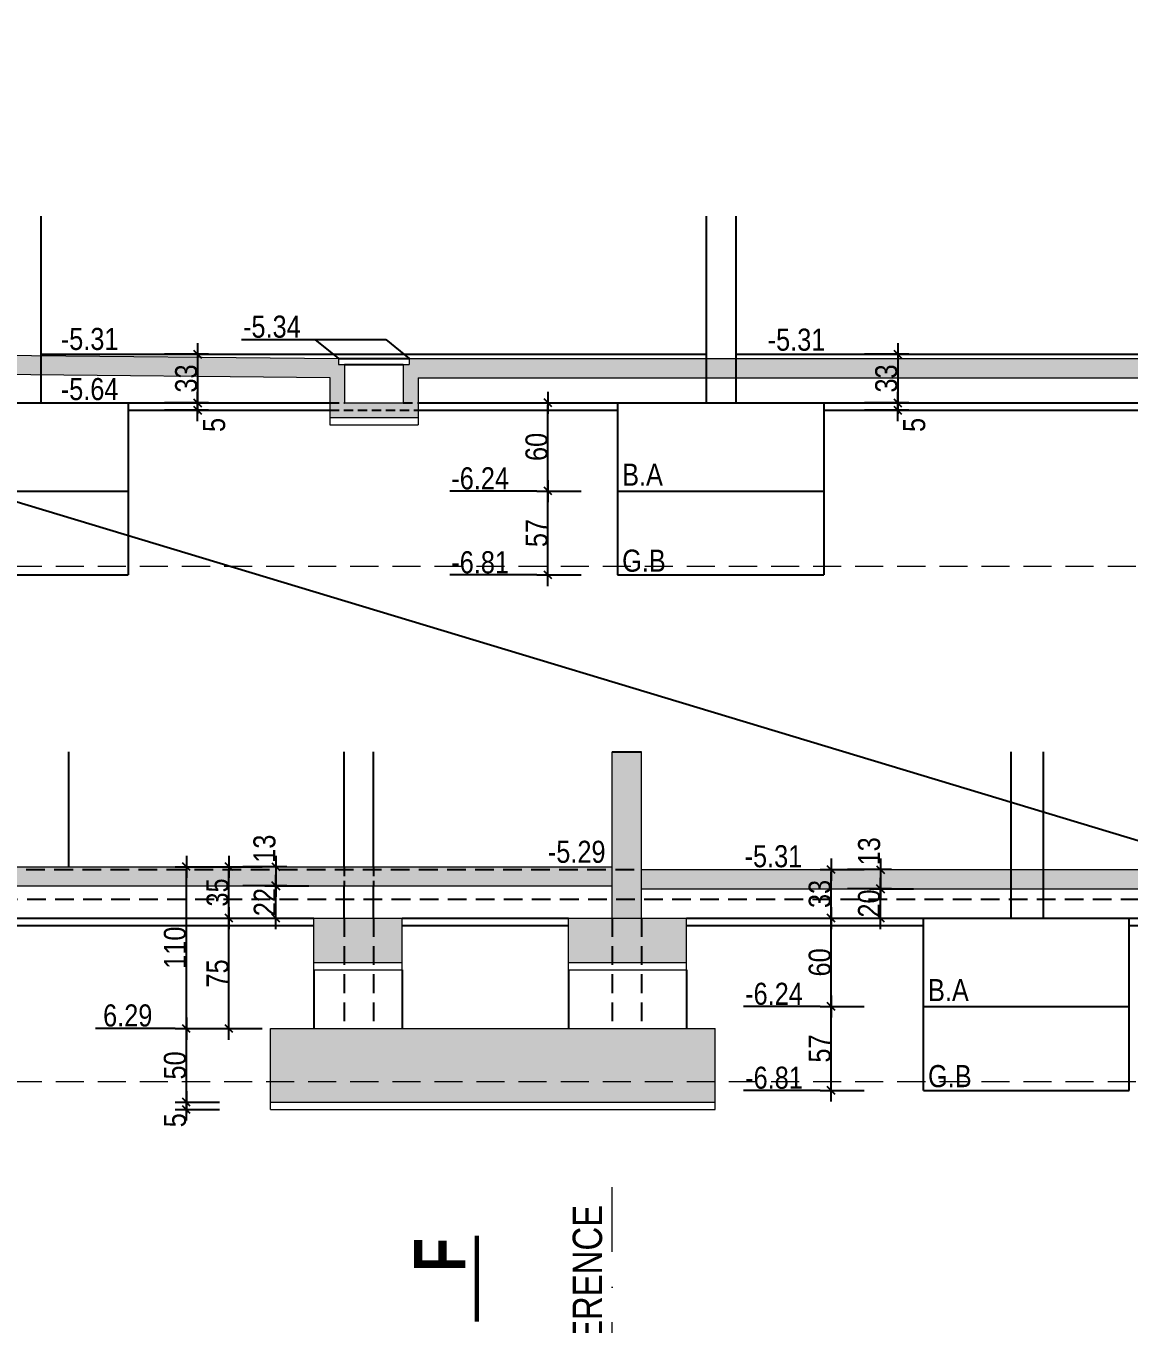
# Model space of a CAD drawing. Header units: centimetres. Extents: x 16433 to 114398, y -50094 to -12305.
# Drawn here: x 56818 to 57567, y -18482 to -17601 of the extents above; entities that cross this region are included whole.
import ezdxf
from ezdxf.enums import TextEntityAlignment as Align

# ---------------------------------------------------------------- set-up
doc = ezdxf.new("R2010")
doc.units = ezdxf.units.CM
doc.header["$LTSCALE"] = 0.5
doc.linetypes.add('CACHEX2', pattern=[19.05, 12.7, -6.35])
doc.linetypes.add('TIRETPT2', pattern=[12.7, 6.35, -3.175, 0, -3.175])
doc.layers.get('DEFPOINTS').update_dxf_attribs({"linetype": 'CONTINUOUS'})
for name, color, linetype in [('01_cote_gen', 4, 'CONTINUOUS'), ('01_linteaux', 2, 'CONTINUOUS'), ('01_poch_murs', 253, 'CONTINUOUS'), ('01_texte', 230, 'CONTINUOUS'), ('AA_COTES', 2, 'CONTINUOUS')]:
    doc.layers.add(name, color=color, linetype=linetype)
doc.layers.add('01_murs_coup', color=5, linetype='CONTINUOUS', lineweight=60)
doc.layers.add('01_sem', color=42, linetype='CONTINUOUS', lineweight=15)
doc.styles.add('ARIAL NA', font='ARIALN.TTF')
doc.styles.add('impact', font='impact.ttf')
doc.styles.add('MATTE_TXT', font='arial.ttf')
doc.styles.add('STYLE2', font='ARIALN.TTF')
doc.dimstyles.new('JB50', dxfattribs={"dimscale": 0.1, "dimtxt": 150, "dimasz": 15, "dimexe": 0.1, "dimexo": 0.1, "dimgap": 0.09, "dimtad": 1, "dimdec": 1, "dimdsep": 46, "dimtxsty": 'STYLE2', "dimblk1": 'BOND_G', "dimblk2": 'BOND_D', "dimsah": 1, "dimcen": 1.5, "dimdle": 0.01, "dimse1": 1, "dimse2": 1, "dimclrd": 4, "dimclre": 2, "dimclrt": 6, "dimazin": 2, "dimtfac": 2.333333, "dimtdec": 1, "dimtix": 1, "dimtmove": 2, "dimatfit": 3, "dimldrblk": 'BOND_G', "dimfxl": 1, "dimtolj": 1, "dimtzin": 0, "dimarcsym": 0})

# ---------------------------------------------------------------- blocks, each defined once
blk = doc.blocks.new('BOND_G')
at = {"layer": 'AA_COTES', "color": 0}
for p, q in [((0, -5), (0, 15)), ((5, 0), (-5, 0)), ((1.77, 1.77), (-1.77, -1.77))]:
    blk.add_line(p, q, dxfattribs=at)
blk = doc.blocks.new('BOND_D')
at = {"layer": 'AA_COTES', "color": 0}
for p, q in [((5, 0), (-5, 0)), ((-1.77, -1.77), (1.77, 1.77)), ((0, 5), (0, -15))]:
    blk.add_line(p, q, dxfattribs=at)
blk = doc.blocks.new('*D1103')
at = {"layer": '01_cote_gen', "color": 4, "lineweight": -2, "transparency": 16777216}
blk.add_line((56934.07, -17825.05), (56934.07, -17855.05), dxfattribs=at)
at = {"layer": 'DEFPOINTS', "color": 0, "transparency": 16777216}
for p in [(56946.17, -17823.55), (56934.07, -17856.55), (56946.17, -17856.55)]:
    blk.add_point(p, dxfattribs=at)
at = {"layer": '01_cote_gen', "color": 4, "lineweight": -2, "transparency": 16777216, "xscale": 1.5, "yscale": 1.5, "zscale": 1.5}
for name, p, rotation in [('BOND_G', (56934.07, -17823.55), 90), ('BOND_D', (56934.07, -17856.55), 270)]:
    blk.add_blockref(name, p, dxfattribs=dict(at, rotation=rotation))
at = {"layer": '01_cote_gen', "color": 6, "transparency": 16777216, "insert": (56926.4, -17840.05), "char_height": 15, "attachment_point": 5, "rotation": 90, "style": 'STYLE2'}
blk.add_mtext('\\A1;33', dxfattribs=at)
blk = doc.blocks.new('*D1104')
at = {"layer": '01_cote_gen', "color": 4, "lineweight": -2, "transparency": 16777216}
blk.add_line((56934.07, -17858.05), (56934.07, -17860.05), dxfattribs=at)
at = {"layer": 'DEFPOINTS', "color": 0, "transparency": 16777216}
for p in [(56950.51, -17856.55), (56934.07, -17861.55), (56950.51, -17861.55)]:
    blk.add_point(p, dxfattribs=at)
at = {"layer": '01_cote_gen', "color": 4, "lineweight": -2, "transparency": 16777216, "xscale": 1.5, "yscale": 1.5, "zscale": 1.5}
for name, p, rotation in [('BOND_G', (56934.07, -17856.55), 90), ('BOND_D', (56934.07, -17861.55), 270)]:
    blk.add_blockref(name, p, dxfattribs=dict(at, rotation=rotation))
at = {"layer": '01_cote_gen', "color": 6, "transparency": 16777216, "insert": (56945.38, -17871.6), "char_height": 15, "attachment_point": 5, "rotation": 90, "style": 'STYLE2'}
blk.add_mtext('\\A1;5', dxfattribs=at)
blk = doc.blocks.new('*D1105')
at = {"layer": '01_cote_gen', "color": 4, "lineweight": -2, "transparency": 16777216}
blk.add_line((57409.52, -17825.05), (57409.52, -17855.05), dxfattribs=at)
at = {"layer": 'DEFPOINTS', "color": 0, "transparency": 16777216}
for p in [(57421.61, -17823.55), (57409.52, -17856.55), (57421.61, -17856.55)]:
    blk.add_point(p, dxfattribs=at)
at = {"layer": '01_cote_gen', "color": 4, "lineweight": -2, "transparency": 16777216, "xscale": 1.5, "yscale": 1.5, "zscale": 1.5}
for name, p, rotation in [('BOND_G', (57409.52, -17823.55), 90), ('BOND_D', (57409.52, -17856.55), 270)]:
    blk.add_blockref(name, p, dxfattribs=dict(at, rotation=rotation))
at = {"layer": '01_cote_gen', "color": 6, "transparency": 16777216, "insert": (57401.85, -17840.05), "char_height": 15, "attachment_point": 5, "rotation": 90, "style": 'STYLE2'}
blk.add_mtext('\\A1;33', dxfattribs=at)
blk = doc.blocks.new('*D1106')
at = {"layer": '01_cote_gen', "color": 4, "lineweight": -2, "transparency": 16777216}
blk.add_line((57409.52, -17858.05), (57409.52, -17860.05), dxfattribs=at)
at = {"layer": 'DEFPOINTS', "color": 0, "transparency": 16777216}
for p in [(57425.95, -17856.55), (57409.52, -17861.55), (57425.95, -17861.55)]:
    blk.add_point(p, dxfattribs=at)
at = {"layer": '01_cote_gen', "color": 4, "lineweight": -2, "transparency": 16777216, "xscale": 1.5, "yscale": 1.5, "zscale": 1.5}
for name, p, rotation in [('BOND_G', (57409.52, -17856.55), 90), ('BOND_D', (57409.52, -17861.55), 270)]:
    blk.add_blockref(name, p, dxfattribs=dict(at, rotation=rotation))
at = {"layer": '01_cote_gen', "color": 6, "transparency": 16777216, "insert": (57420.82, -17871.6), "char_height": 15, "attachment_point": 5, "rotation": 90, "style": 'STYLE2'}
blk.add_mtext('\\A1;5', dxfattribs=at)
blk = doc.blocks.new('*D1435')
at = {"layer": '01_cote_gen', "color": 4, "lineweight": -2, "transparency": 16777216}
blk.add_line((56926.44, -18330.24), (56926.44, -18283.24), dxfattribs=at)
at = {"layer": 'DEFPOINTS', "color": 0, "transparency": 16777216}
for p in [(56926.44, -18281.74), (56963.55, -18281.74), (56963.55, -18331.74)]:
    blk.add_point(p, dxfattribs=at)
at = {"layer": '01_cote_gen', "color": 4, "lineweight": -2, "transparency": 16777216, "xscale": 1.5, "yscale": 1.5, "zscale": 1.5}
for name, p, rotation in [('BOND_D', (56926.44, -18281.74), 90), ('BOND_G', (56926.44, -18331.74), 270)]:
    blk.add_blockref(name, p, dxfattribs=dict(at, rotation=rotation))
at = {"layer": '01_cote_gen', "color": 6, "transparency": 16777216, "insert": (56918.77, -18306.74), "char_height": 15, "attachment_point": 5, "rotation": 90, "style": 'STYLE2'}
blk.add_mtext('\\A1;50', dxfattribs=at)
blk = doc.blocks.new('*D1436')
at = {"layer": '01_cote_gen', "color": 4, "lineweight": -2, "transparency": 16777216}
blk.add_line((56926.44, -18280.24), (56926.44, -18173.24), dxfattribs=at)
at = {"layer": 'DEFPOINTS', "color": 0, "transparency": 16777216}
for p in [(56926.44, -18171.74), (56957.57, -18171.74), (56948.94, -18281.74)]:
    blk.add_point(p, dxfattribs=at)
at = {"layer": '01_cote_gen', "color": 4, "lineweight": -2, "transparency": 16777216, "xscale": 1.5, "yscale": 1.5, "zscale": 1.5}
for name, p, rotation in [('BOND_D', (56926.44, -18171.74), 90), ('BOND_G', (56926.44, -18281.74), 270)]:
    blk.add_blockref(name, p, dxfattribs=dict(at, rotation=rotation))
at = {"layer": '01_cote_gen', "color": 6, "transparency": 16777216, "insert": (56918.77, -18226.74), "char_height": 15, "attachment_point": 5, "rotation": 90, "style": 'STYLE2'}
blk.add_mtext('\\A1;110', dxfattribs=at)
blk = doc.blocks.new('*D1450')
at = {"layer": '01_cote_gen', "color": 4, "lineweight": -2, "transparency": 16777216}
blk.add_line((56955.36, -18280.24), (56955.36, -18208.24), dxfattribs=at)
at = {"layer": 'DEFPOINTS', "color": 0, "transparency": 16777216}
for p in [(56955.36, -18206.74), (57013.01, -18206.74), (56999.5, -18281.74)]:
    blk.add_point(p, dxfattribs=at)
at = {"layer": '01_cote_gen', "color": 4, "lineweight": -2, "transparency": 16777216, "xscale": 1.5, "yscale": 1.5, "zscale": 1.5}
for name, p, rotation in [('BOND_D', (56955.36, -18206.74), 90), ('BOND_G', (56955.36, -18281.74), 270)]:
    blk.add_blockref(name, p, dxfattribs=dict(at, rotation=rotation))
at = {"layer": '01_cote_gen', "color": 6, "transparency": 16777216, "insert": (56947.72, -18244.24), "char_height": 15, "attachment_point": 5, "rotation": 90, "style": 'STYLE2'}
blk.add_mtext('\\A1;75', dxfattribs=at)
blk = doc.blocks.new('*D1451')
at = {"layer": '01_cote_gen', "color": 4, "lineweight": -2, "transparency": 16777216}
blk.add_line((56955.36, -18205.24), (56955.36, -18173.24), dxfattribs=at)
at = {"layer": 'DEFPOINTS', "color": 0, "transparency": 16777216}
for p in [(56955.36, -18171.74), (56970.33, -18171.74), (56970.33, -18206.74)]:
    blk.add_point(p, dxfattribs=at)
at = {"layer": '01_cote_gen', "color": 4, "lineweight": -2, "transparency": 16777216, "xscale": 1.5, "yscale": 1.5, "zscale": 1.5}
for name, p, rotation in [('BOND_D', (56955.36, -18171.74), 90), ('BOND_G', (56955.36, -18206.74), 270)]:
    blk.add_blockref(name, p, dxfattribs=dict(at, rotation=rotation))
at = {"layer": '01_cote_gen', "color": 6, "transparency": 16777216, "insert": (56947.69, -18189.24), "char_height": 15, "attachment_point": 5, "rotation": 90, "style": 'STYLE2'}
blk.add_mtext('\\A1;35', dxfattribs=at)
blk = doc.blocks.new('*D1452')
at = {"layer": '01_cote_gen', "color": 4, "lineweight": -2, "transparency": 16777216}
blk.add_line((56987.22, -18205.24), (56987.22, -18186.24), dxfattribs=at)
at = {"layer": 'DEFPOINTS', "color": 0, "transparency": 16777216}
for p in [(56987.22, -18184.74), (57000.65, -18184.74), (57000.65, -18206.74)]:
    blk.add_point(p, dxfattribs=at)
at = {"layer": '01_cote_gen', "color": 4, "lineweight": -2, "transparency": 16777216, "xscale": 1.5, "yscale": 1.5, "zscale": 1.5}
for name, p, rotation in [('BOND_D', (56987.22, -18184.74), 90), ('BOND_G', (56987.22, -18206.74), 270)]:
    blk.add_blockref(name, p, dxfattribs=dict(at, rotation=rotation))
at = {"layer": '01_cote_gen', "color": 6, "transparency": 16777216, "insert": (56979.68, -18195.74), "char_height": 15, "attachment_point": 5, "rotation": 90, "style": 'STYLE2'}
blk.add_mtext('\\A1;22', dxfattribs=at)
blk = doc.blocks.new('*D1453')
at = {"layer": '01_cote_gen', "color": 4, "lineweight": -2, "transparency": 16777216}
blk.add_line((56987.22, -18173.24), (56987.22, -18183.24), dxfattribs=at)
at = {"layer": 'DEFPOINTS', "color": 0, "transparency": 16777216}
for p in [(57000.65, -18171.74), (56987.22, -18184.74), (57000.65, -18184.74)]:
    blk.add_point(p, dxfattribs=at)
at = {"layer": '01_cote_gen', "color": 4, "lineweight": -2, "transparency": 16777216, "xscale": 1.5, "yscale": 1.5, "zscale": 1.5}
for name, p, rotation in [('BOND_G', (56987.22, -18171.74), 90), ('BOND_D', (56987.22, -18184.74), 270)]:
    blk.add_blockref(name, p, dxfattribs=dict(at, rotation=rotation))
at = {"layer": '01_cote_gen', "color": 6, "transparency": 16777216, "insert": (56979.55, -18159.5), "char_height": 15, "attachment_point": 5, "rotation": 90, "style": 'STYLE2'}
blk.add_mtext('\\A1;13', dxfattribs=at)
blk = doc.blocks.new('*D1454')
at = {"layer": '01_cote_gen', "color": 4, "lineweight": -2, "transparency": 16777216}
blk.add_line((57364.36, -18205.24), (57364.36, -18175.24), dxfattribs=at)
at = {"layer": 'DEFPOINTS', "color": 0, "transparency": 16777216}
for p in [(57364.36, -18173.74), (57416.94, -18173.74), (57427.01, -18206.74)]:
    blk.add_point(p, dxfattribs=at)
at = {"layer": '01_cote_gen', "color": 4, "lineweight": -2, "transparency": 16777216, "xscale": 1.5, "yscale": 1.5, "zscale": 1.5}
for name, p, rotation in [('BOND_D', (57364.36, -18173.74), 90), ('BOND_G', (57364.36, -18206.74), 270)]:
    blk.add_blockref(name, p, dxfattribs=dict(at, rotation=rotation))
at = {"layer": '01_cote_gen', "color": 6, "transparency": 16777216, "insert": (57356.69, -18190.24), "char_height": 15, "attachment_point": 5, "rotation": 90, "style": 'STYLE2'}
blk.add_mtext('\\A1;33', dxfattribs=at)
blk = doc.blocks.new('*D1455')
at = {"layer": '01_cote_gen', "color": 4, "lineweight": -2, "transparency": 16777216}
blk.add_line((57397.87, -18205.24), (57397.87, -18188.24), dxfattribs=at)
at = {"layer": 'DEFPOINTS', "color": 0, "transparency": 16777216}
for p in [(57397.87, -18186.74), (57404.57, -18186.74), (57404.57, -18206.74)]:
    blk.add_point(p, dxfattribs=at)
at = {"layer": '01_cote_gen', "color": 4, "lineweight": -2, "transparency": 16777216, "xscale": 1.5, "yscale": 1.5, "zscale": 1.5}
for name, p, rotation in [('BOND_D', (57397.87, -18186.74), 90), ('BOND_G', (57397.87, -18206.74), 270)]:
    blk.add_blockref(name, p, dxfattribs=dict(at, rotation=rotation))
at = {"layer": '01_cote_gen', "color": 6, "transparency": 16777216, "insert": (57390.2, -18196.74), "char_height": 15, "attachment_point": 5, "rotation": 90, "style": 'STYLE2'}
blk.add_mtext('\\A1;20', dxfattribs=at)
blk = doc.blocks.new('*D1456')
at = {"layer": '01_cote_gen', "color": 4, "lineweight": -2, "transparency": 16777216}
blk.add_line((57397.87, -18175.24), (57397.87, -18185.24), dxfattribs=at)
at = {"layer": 'DEFPOINTS', "color": 0, "transparency": 16777216}
for p in [(57408.69, -18173.74), (57397.87, -18186.74), (57408.69, -18186.74)]:
    blk.add_point(p, dxfattribs=at)
at = {"layer": '01_cote_gen', "color": 4, "lineweight": -2, "transparency": 16777216, "xscale": 1.5, "yscale": 1.5, "zscale": 1.5}
for name, p, rotation in [('BOND_G', (57397.87, -18173.74), 90), ('BOND_D', (57397.87, -18186.74), 270)]:
    blk.add_blockref(name, p, dxfattribs=dict(at, rotation=rotation))
at = {"layer": '01_cote_gen', "color": 6, "transparency": 16777216, "insert": (57390.2, -18161.28), "char_height": 15, "attachment_point": 5, "rotation": 90, "style": 'STYLE2'}
blk.add_mtext('\\A1;13', dxfattribs=at)
blk = doc.blocks.new('*D1580')
at = {"layer": '01_cote_gen', "color": 4, "lineweight": -2, "transparency": 16777216}
blk.add_line((57364.36, -18265.24), (57364.36, -18208.24), dxfattribs=at)
at = {"layer": 'DEFPOINTS', "color": 0, "transparency": 16777216}
for p in [(57364.36, -18206.74), (57427.01, -18206.74), (57427.01, -18266.74)]:
    blk.add_point(p, dxfattribs=at)
at = {"layer": '01_cote_gen', "color": 4, "lineweight": -2, "transparency": 16777216, "xscale": 1.5, "yscale": 1.5, "zscale": 1.5}
for name, p, rotation in [('BOND_D', (57364.36, -18206.74), 90), ('BOND_G', (57364.36, -18266.74), 270)]:
    blk.add_blockref(name, p, dxfattribs=dict(at, rotation=rotation))
at = {"layer": '01_cote_gen', "color": 6, "transparency": 16777216, "insert": (57356.69, -18236.74), "char_height": 15, "attachment_point": 5, "rotation": 90, "style": 'STYLE2'}
blk.add_mtext('\\A1;60', dxfattribs=at)
blk = doc.blocks.new('*D1581')
at = {"layer": '01_cote_gen', "color": 4, "lineweight": -2, "transparency": 16777216}
blk.add_line((57364.36, -18322.24), (57364.36, -18268.24), dxfattribs=at)
at = {"layer": 'DEFPOINTS', "color": 0, "transparency": 16777216}
for p in [(57364.36, -18266.74), (57478.48, -18266.74), (57473.67, -18323.74)]:
    blk.add_point(p, dxfattribs=at)
at = {"layer": '01_cote_gen', "color": 4, "lineweight": -2, "transparency": 16777216, "xscale": 1.5, "yscale": 1.5, "zscale": 1.5}
for name, p, rotation in [('BOND_D', (57364.36, -18266.74), 90), ('BOND_G', (57364.36, -18323.74), 270)]:
    blk.add_blockref(name, p, dxfattribs=dict(at, rotation=rotation))
at = {"layer": '01_cote_gen', "color": 6, "transparency": 16777216, "insert": (57356.72, -18295.24), "char_height": 15, "attachment_point": 5, "rotation": 90, "style": 'STYLE2'}
blk.add_mtext('\\A1;57', dxfattribs=at)
blk = doc.blocks.new('*D1585')
at = {"layer": '01_cote_gen', "color": 4, "lineweight": -2, "transparency": 16777216}
blk.add_line((56926.44, -18335.24), (56926.44, -18333.24), dxfattribs=at)
at = {"layer": 'DEFPOINTS', "color": 0, "transparency": 16777216}
for p in [(56926.44, -18331.74), (56994.3, -18331.74), (56994.3, -18336.74)]:
    blk.add_point(p, dxfattribs=at)
at = {"layer": '01_cote_gen', "color": 4, "lineweight": -2, "transparency": 16777216, "xscale": 1.5, "yscale": 1.5, "zscale": 1.5}
for name, p, rotation in [('BOND_D', (56926.44, -18331.74), 90), ('BOND_G', (56926.44, -18336.74), 270)]:
    blk.add_blockref(name, p, dxfattribs=dict(at, rotation=rotation))
at = {"layer": '01_cote_gen', "color": 6, "transparency": 16777216, "insert": (56918.8, -18343.99), "char_height": 15, "attachment_point": 5, "rotation": 90, "style": 'STYLE2'}
blk.add_mtext('\\A1;5', dxfattribs=at)
blk = doc.blocks.new('*D1616')
at = {"layer": '01_cote_gen', "color": 4, "lineweight": -2, "transparency": 16777216}
blk.add_line((57172.02, -17915.05), (57172.02, -17858.05), dxfattribs=at)
at = {"layer": 'DEFPOINTS', "color": 0, "transparency": 16777216}
for p in [(57172.02, -17856.55), (57229.05, -17856.55), (57229.05, -17916.55)]:
    blk.add_point(p, dxfattribs=at)
at = {"layer": '01_cote_gen', "color": 4, "lineweight": -2, "transparency": 16777216, "xscale": 1.5, "yscale": 1.5, "zscale": 1.5}
for name, p, rotation in [('BOND_D', (57172.02, -17856.55), 90), ('BOND_G', (57172.02, -17916.55), 270)]:
    blk.add_blockref(name, p, dxfattribs=dict(at, rotation=rotation))
at = {"layer": '01_cote_gen', "color": 6, "transparency": 16777216, "insert": (57164.35, -17886.55), "char_height": 15, "attachment_point": 5, "rotation": 90, "style": 'STYLE2'}
blk.add_mtext('\\A1;60', dxfattribs=at)
blk = doc.blocks.new('*D1617')
at = {"layer": '01_cote_gen', "color": 4, "lineweight": -2, "transparency": 16777216}
blk.add_line((57172.02, -17972.05), (57172.02, -17918.05), dxfattribs=at)
at = {"layer": 'DEFPOINTS', "color": 0, "transparency": 16777216}
for p in [(57172.02, -17916.55), (57229.05, -17916.55), (57229.05, -17973.55)]:
    blk.add_point(p, dxfattribs=at)
at = {"layer": '01_cote_gen', "color": 4, "lineweight": -2, "transparency": 16777216, "xscale": 1.5, "yscale": 1.5, "zscale": 1.5}
for name, p, rotation in [('BOND_D', (57172.02, -17916.55), 90), ('BOND_G', (57172.02, -17973.55), 270)]:
    blk.add_blockref(name, p, dxfattribs=dict(at, rotation=rotation))
at = {"layer": '01_cote_gen', "color": 6, "transparency": 16777216, "insert": (57164.38, -17945.05), "char_height": 15, "attachment_point": 5, "rotation": 90, "style": 'STYLE2'}
blk.add_mtext('\\A1;57', dxfattribs=at)

msp = doc.modelspace()

# ---------------------------------------------------------------- hatches: boundary and pattern name
at = {"layer": '01_poch_murs'}
h = msp.add_hatch(color=256, dxfattribs=at)
h.dxf.hatch_style = 1
h.paths.add_polyline_path([(55939.623, -17881.552), (55874.623, -17881.552), (55874.623, -17911.552), (55939.623, -17911.552)])
h.paths.add_polyline_path([(56741.789, -17836.555), (57023.793, -17839.49), (57023.793, -17866.552), (57083.793, -17866.552), (57083.793, -17839.552), (58005.454, -17839.552), (58005.454, -17866.552), (58065.454, -17866.552), (58065.454, -17839.489), (58334.772, -17836.553), (58334.772, -17823.552), (58059.454, -17826.552), (58059.454, -17830.552), (58055.454, -17830.552), (58055.454, -17856.552), (58015.454, -17856.552), (58015.454, -17830.552), (58011.454, -17830.552), (58011.454, -17826.552), (57077.793, -17826.552), (57077.793, -17830.552), (57073.793, -17830.552), (57073.793, -17856.552), (57033.793, -17856.552), (57033.793, -17830.552), (57029.793, -17830.552), (57029.793, -17826.552), (56741.532, -17823.552), (56241.532, -17848.552), (55904.629, -17848.552), (55904.629, -17861.552), (56241.857, -17861.552)])
h = msp.add_hatch(color=256, dxfattribs=at)
h.dxf.hatch_style = 1
h.paths.add_polyline_path([(56770.012, -18206.737), (56690.012, -18206.737), (56690.012, -18236.737), (56770.012, -18236.737)])
h.paths.add_polyline_path([(56739.532, -18093.737), (56721.532, -18093.737), (56721.532, -18206.737), (56739.532, -18206.737)])
h.paths.add_polyline_path([(57235.532, -18093.737), (57215.532, -18093.737), (57215.532, -18206.737), (57235.532, -18206.737)])
h = msp.add_hatch(color=256, dxfattribs=at)
h.dxf.hatch_style = 1
h.paths.add_polyline_path([(56721.532, -18173.737), (56449.532, -18173.737), (56449.532, -18198.737), (55892.291, -18198.737), (55892.291, -18211.737), (56471.532, -18211.737), (56471.532, -18186.737), (56721.532, -18186.737)])
h.paths.add_polyline_path([(57215.532, -18171.737), (56739.532, -18171.737), (56739.532, -18184.737), (57215.532, -18184.737)])
h.paths.add_polyline_path([(57073.012, -18206.737), (57013.012, -18206.737), (57013.012, -18236.737), (57073.012, -18236.737)])
h.paths.add_polyline_path([(57266.012, -18206.737), (57186.012, -18206.737), (57186.012, -18236.737), (57266.012, -18236.737)])
h.paths.add_polyline_path([(57285.512, -18281.737), (56983.512, -18281.737), (56983.512, -18331.737), (57285.512, -18331.737)])
h = msp.add_hatch(color=256, dxfattribs=at)
h.dxf.hatch_style = 1
h.paths.add_polyline_path([(58353.097, -18173.737), (57235.532, -18173.737), (57235.532, -18186.737), (58353.097, -18186.737)])
h.paths.add_polyline_path([(58388.087, -18236.737), (58323.087, -18236.737)])

# ---------------------------------------------------------------- linework, layer by layer
at = {"layer": '01_linteaux'}
for p, q in [((56827.533, -17729.777), (56827.533, -17856.552)), ((57279.533, -17729.777), (57279.533, -17856.552)), ((57299.533, -17729.777), (57299.533, -17856.552)), ((56827.533, -17823.552), (57279.533, -17823.552)), ((57029.793, -17826.552), (57077.793, -17826.552)), ((57033.793, -17830.552), (57073.793, -17830.552)), ((57299.533, -17823.552), (57794.542, -17823.552)), ((56747.013, -17856.552), (56887.013, -17856.552)), ((56887.013, -17856.552), (56887.013, -17973.552)), ((56887.013, -17856.552), (57023.793, -17856.552)), ((57083.793, -17856.552), (57219.273, -17856.552)), ((57219.273, -17856.552), (57359.273, -17856.552)), ((57219.273, -17856.552), (57219.273, -17973.552)), ((57359.273, -17856.552), (57359.273, -17973.552)), ((57359.273, -17856.552), (57735.017, -17856.552)), ((56887.013, -17861.552), (57023.793, -17861.552)), ((57083.793, -17861.552), (57219.273, -17861.552)), ((57359.273, -17861.552), (57735.017, -17861.552)), ((56747.013, -17916.552), (56887.013, -17916.552)), ((57219.273, -17916.552), (57359.273, -17916.552)), ((56747.013, -17973.552), (56887.013, -17973.552)), ((57219.273, -17973.552), (57359.273, -17973.552)), ((56846.532, -18171.737), (56846.532, -18093.737)), ((57033.532, -18171.737), (57033.532, -18093.737)), ((57053.532, -18171.737), (57053.532, -18093.737)), ((57486.532, -18206.737), (57486.532, -18093.737)), ((57508.532, -18206.737), (57508.532, -18093.737)), ((57033.532, -18206.737), (57033.532, -18184.737)), ((57053.532, -18206.737), (57053.532, -18184.737)), ((56780.012, -18206.737), (57013.012, -18206.737)), ((57073.012, -18206.737), (57186.012, -18206.737)), ((57266.012, -18206.737), (57427.012, -18206.737)), ((57427.012, -18323.737), (57427.012, -18206.737)), ((57427.012, -18206.737), (57566.642, -18206.737)), ((57566.642, -18323.737), (57566.642, -18206.737)), ((57566.642, -18206.737), (57779.012, -18206.737)), ((56780.012, -18211.737), (57013.012, -18211.737)), ((57073.012, -18211.737), (57186.012, -18211.737)), ((57266.012, -18211.737), (57427.012, -18211.737)), ((57566.642, -18211.737), (57779.012, -18211.737)), ((57013.012, -18241.737), (57013.012, -18281.737)), ((57073.012, -18241.737), (57073.012, -18281.737)), ((57186.012, -18241.737), (57186.012, -18281.737)), ((57266.012, -18241.737), (57266.012, -18281.737)), ((57427.012, -18266.737), (57566.642, -18266.737)), ((57427.012, -18323.737), (57566.642, -18323.737))]:
    msp.add_line(p, q, dxfattribs=at)
at = {"layer": '01_linteaux', "linetype": 'CACHEX2'}
for p, q in [((57023.793, -17856.552), (57033.793, -17856.552)), ((57073.793, -17856.552), (57083.793, -17856.552)), ((57023.793, -17861.552), (57083.793, -17861.552)), ((57033.532, -18171.737), (57033.532, -18184.737)), ((57053.532, -18171.737), (57053.532, -18184.737))]:
    msp.add_line(p, q, dxfattribs=at)
at = {"layer": '01_linteaux', "linetype": 'CACHEX2', "ltscale": 2}
for p, q in [((56741.532, -18173.737), (57235.532, -18173.737)), ((56742.032, -18193.737), (58363.097, -18193.737)), ((57033.532, -18206.737), (57033.532, -18281.737)), ((57053.532, -18206.737), (57053.532, -18281.737)), ((57215.532, -18206.737), (57215.532, -18281.737)), ((57235.532, -18206.737), (57235.532, -18281.737))]:
    msp.add_line(p, q, dxfattribs=at)
at = {"layer": '01_murs_coup', "linetype": 'Continuous', "lineweight": 0}
for p, q in [((56741.532, -17823.552), (57029.793, -17826.552)), ((57029.793, -17826.552), (57029.793, -17830.552)), ((57029.793, -17830.552), (57033.793, -17830.552)), ((57033.793, -17830.552), (57033.793, -17856.552)), ((57073.793, -17830.552), (57073.793, -17856.552)), ((57073.793, -17830.552), (57077.793, -17830.552)), ((57077.793, -17826.552), (57077.793, -17830.552)), ((57077.793, -17826.552), (58011.454, -17826.552)), ((56741.789, -17836.555), (57023.793, -17839.49)), ((57023.793, -17839.49), (57023.793, -17871.552)), ((57083.793, -17839.552), (57083.793, -17871.552)), ((57083.793, -17839.552), (58005.454, -17839.552)), ((57033.793, -17856.552), (57073.793, -17856.552)), ((57023.793, -17866.552), (57083.793, -17866.552)), ((57023.793, -17871.552), (57083.793, -17871.552)), ((57215.532, -18206.737), (57215.532, -18093.737)), ((57235.532, -18206.737), (57235.532, -18093.737)), ((56739.532, -18171.737), (57215.532, -18171.737)), ((57235.532, -18173.737), (58353.097, -18173.737)), ((56739.532, -18184.737), (57215.532, -18184.737)), ((57235.532, -18186.737), (58363.097, -18186.737)), ((57013.012, -18206.737), (57073.012, -18206.737)), ((57013.012, -18241.737), (57013.012, -18206.737)), ((57073.012, -18241.737), (57073.012, -18206.737)), ((57186.012, -18241.737), (57186.012, -18206.737)), ((57186.012, -18206.737), (57266.012, -18206.737)), ((57266.012, -18241.737), (57266.012, -18206.737)), ((57013.012, -18236.737), (57073.012, -18236.737)), ((57186.012, -18236.737), (57266.012, -18236.737)), ((57013.012, -18241.737), (57073.012, -18241.737)), ((57186.012, -18241.737), (57266.012, -18241.737)), ((56983.512, -18336.737), (56983.512, -18281.737)), ((56983.512, -18281.737), (57285.512, -18281.737)), ((57285.512, -18336.737), (57285.512, -18281.737)), ((56983.512, -18331.737), (57285.512, -18331.737)), ((56983.512, -18336.737), (57285.512, -18336.737))]:
    msp.add_line(p, q, dxfattribs=at)
at = {"layer": '01_murs_coup', "linetype": 'TIRETPT2', "lineweight": 0, "ltscale": 15}
msp.add_line((57215.532, -20149.725), (57215.532, -18389.469), dxfattribs=at)
at = {"layer": '01_poch_murs'}
for p, q in [((38231.258, -12305.364), (67318.905, -21101.173)), ((57215.532, -18093.737), (57235.532, -18093.737))]:
    msp.add_line(p, q, dxfattribs=at)
at = {"layer": '01_sem', "linetype": 'CACHEX2', "ltscale": 3}
for p, q in [((56180.535, -17967.552), (57980.536, -17967.552)), ((56180.535, -18317.737), (57980.536, -18317.737))]:
    msp.add_line(p, q, dxfattribs=at)
at = {"layer": '01_texte'}
for p, q in [((56963.833, -17813.655), (57061.813, -17813.655)), ((57013.813, -17813.655), (57029.793, -17826.552)), ((57061.813, -17813.655), (57077.793, -17826.552)), ((57164.521, -17916.552), (57105.329, -17916.552)), ((57164.521, -17973.552), (57105.329, -17973.552)), ((57356.857, -18266.737), (57304.877, -18266.737)), ((56918.937, -18281.737), (56864.775, -18281.737)), ((57356.857, -18323.737), (57304.877, -18323.737))]:
    msp.add_line(p, q, dxfattribs=at)
at = {"layer": '01_texte', "const_width": 3}
msp.add_lwpolyline([(57123.671, -18422.288), (57123.671, -18480.788)], dxfattribs=at)

# ---------------------------------------------------------------- texts
at = {"layer": '01_texte', "style": 'ARIAL NA'}
for s, p in [('-5.34', (56964.953, -17812.346)), ('-5.31', (56841.171, -17820.68)), ('-5.31', (57321.249, -17821.177)), ('-5.64', (56841.171, -17854.746)), ('-6.24', (57106.407, -17915.389)), ('B.A', (57222.404, -17912.893)), ('-6.81', (57106.407, -17972.389)), ('G.B', (57222.404, -17971.32)), ('-5.29', (57171.959, -18169.095)), ('-5.31', (57305.554, -18172.109)), ('-6.24', (57305.955, -18265.574)), ('B.A', (57430.143, -18263.078)), ('6.29', (56869.926, -18280.282)), ('-6.81', (57305.955, -18322.574)), ('G.B', (57430.143, -18321.505))]:
    msp.add_text(s, height=15, dxfattribs=at).set_placement(p)
at = {"layer": '01_texte', "style": 'MATTE_TXT', "width": 0.8}
msp.add_text('AXE REFERENCE', height=20, rotation=90, dxfattribs=at).set_placement((57214.796, -18495.854), align=Align.BOTTOM_CENTER)
at = {"layer": '01_texte', "style": 'impact'}
msp.add_text('F', height=35, rotation=90, dxfattribs=at).set_placement((57126.523, -18435.494), align=Align.BOTTOM_CENTER)

# ---------------------------------------------------------------- dimensions: what is measured, and where the dimension line sits
at = {"layer": '01_cote_gen'}
for base, p1, p2, picture, middle in [((56934.071, -17856.552), (56946.168, -17823.552), (56946.168, -17856.552), '*D1103', (56926.404, -17840.052)), ((57409.516, -17856.552), (57421.613, -17823.552), (57421.613, -17856.552), '*D1105', (57401.849, -17840.052)), ((57172.021, -17856.552), (57229.052, -17916.552), (57229.052, -17856.552), '*D1616', (57164.353, -17886.552)), ((57172.021, -17916.552), (57229.052, -17973.552), (57229.052, -17916.552), '*D1617', (57164.384, -17945.052)), ((56926.437, -18171.737), (56948.937, -18281.737), (56957.572, -18171.737), '*D1436', (56918.769, -18226.737)), ((56955.358, -18171.737), (56970.327, -18206.737), (56970.327, -18171.737), '*D1451', (56947.69, -18189.237)), ((57364.357, -18173.737), (57427.012, -18206.737), (57416.943, -18173.737), '*D1454', (57356.69, -18190.237)), ((56987.216, -18184.737), (57000.651, -18206.737), (57000.651, -18184.737), '*D1452', (56979.677, -18195.737)), ((57397.868, -18186.737), (57404.57, -18206.737), (57404.57, -18186.737), '*D1455', (57390.201, -18196.737)), ((56955.358, -18206.737), (56999.499, -18281.737), (57013.012, -18206.737), '*D1450', (56947.721, -18244.237)), ((57364.357, -18206.737), (57427.012, -18266.737), (57427.012, -18206.737), '*D1580', (57356.69, -18236.737)), ((57364.357, -18266.737), (57473.665, -18323.737), (57478.482, -18266.737), '*D1581', (57356.72, -18295.237)), ((56926.437, -18281.737), (56963.552, -18331.737), (56963.552, -18281.737), '*D1435', (56918.769, -18306.737))]:
    dim = msp.add_linear_dim(base=base, p1=p1, p2=p2, angle=90, dimstyle='JB50', dxfattribs=at)
    dim.commit()
    dim.dimension.update_dxf_attribs({"geometry": picture, "text_midpoint": middle})
for base, p1, p2, picture, middle in [((56934.071, -17861.552), (56950.505, -17856.552), (56950.505, -17861.552), '*D1104', (56945.379, -17871.598)), ((57409.516, -17861.552), (57425.95, -17856.552), (57425.95, -17861.552), '*D1106', (57420.824, -17871.598)), ((56987.216, -18184.737), (57000.651, -18171.737), (57000.651, -18184.737), '*D1453', (56979.549, -18159.501)), ((57397.868, -18186.737), (57408.695, -18173.737), (57408.695, -18186.737), '*D1456', (57390.201, -18161.28)), ((56926.437, -18331.737), (56994.299, -18336.737), (56994.299, -18331.737), '*D1585', (56918.8, -18343.986))]:
    dim = msp.add_linear_dim(base=base, p1=p1, p2=p2, angle=90, dimstyle='JB50', dxfattribs=at)
    dim.commit()
    dim.dimension.update_dxf_attribs({"geometry": picture, "text_midpoint": middle, "dimtype": 160})

doc.saveas('drawing.dxf')
